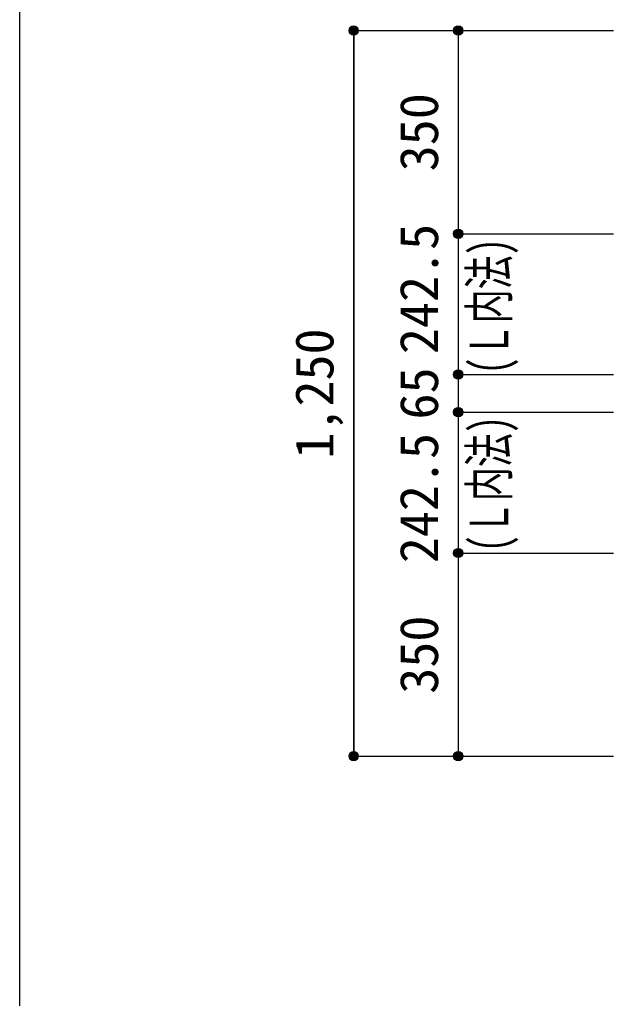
# Model space of a CAD drawing. Units: millimetres at full size, sheet at 1:30. Extents: x -5973 to 5954, y -4195 to 4201.
# Drawn here: x -5973 to -4951, y -2785 to -1098 of the extents above; entities that cross this region are included whole.
import ezdxf
from ezdxf.enums import TextEntityAlignment as Align

# ---------------------------------------------------------------- set-up
doc = ezdxf.new("R2010")
doc.units = ezdxf.units.MM
doc.header["$LTSCALE"] = 30
doc.header["$PDMODE"] = 32
doc.header["$PDSIZE"] = 15
for name, color, linetype in [('0-7_文字', 4, 'Continuous'), ('0-D_寸法', 4, 'Continuous'), ('F-0_枠', 6, 'Continuous')]:
    doc.layers.add(name, color=color, linetype=linetype)
doc.styles.add('ＭＳ ゴシック', font='')
doc.styles.get('ＭＳ ゴシック').set_extended_font_data('MS Gothic')

msp = doc.modelspace()

# ---------------------------------------------------------------- linework, layer by layer
at = {"layer": '0-D_寸法'}
for p, q in [((-5397.84, -1117.16), (-5217.84, -1117.16)), ((-5397.84, -1117.16), (-5217.84, -1117.16)), ((-5397.84, -1117.16), (-5397.84, -2367.16)), ((-5217.84, -1117.16), (-5217.84, -1467.16)), ((-5217.84, -1117.16), (-4950.8, -1117.16)), ((-5217.84, -1467.16), (-4950.8, -1467.16)), ((-5217.84, -1467.16), (-5217.84, -1709.66)), ((-5217.84, -1709.66), (-4950.8, -1709.66)), ((-5217.84, -1709.66), (-5217.84, -1774.66)), ((-5217.84, -1774.66), (-4950.8, -1774.66)), ((-5217.84, -1774.66), (-5217.84, -2017.16)), ((-5217.84, -2017.16), (-4950.8, -2017.16)), ((-5217.84, -2017.16), (-5217.84, -2367.16)), ((-5397.84, -2367.16), (-5217.84, -2367.16)), ((-5217.84, -2367.16), (-4950.8, -2367.16)), ((-5217.84, -2367.16), (-4950.8, -2367.16))]:
    msp.add_line(p, q, dxfattribs=at)
msp.add_lwpolyline([(-5397.84, -2367.16), (-5397.84, -1117.16), (-5397.84, -2367.16)], dxfattribs=at)
for centre, radius in [((-5397.84, -1117.16), 8), ((-5397.84, -1117.16), 7.2), ((-5397.84, -1117.16), 6.4), ((-5397.84, -1117.16), 5.6), ((-5397.84, -1117.16), 4.8), ((-5217.84, -1117.16), 8), ((-5217.84, -1117.16), 7.2), ((-5217.84, -1117.16), 6.4), ((-5217.84, -1117.16), 5.6), ((-5217.84, -1117.16), 4.8), ((-5397.84, -1117.16), 4), ((-5397.84, -1117.16), 3.2), ((-5397.84, -1117.16), 2.4), ((-5397.84, -1117.16), 1.6), ((-5397.84, -1117.16), 0.8), ((-5217.84, -1117.16), 4), ((-5217.84, -1117.16), 3.2), ((-5217.84, -1117.16), 2.4), ((-5217.84, -1117.16), 1.6), ((-5217.84, -1117.16), 0.8), ((-5217.84, -1467.16), 8), ((-5217.84, -1467.16), 7.2), ((-5217.84, -1467.16), 6.4), ((-5217.84, -1467.16), 5.6), ((-5217.84, -1467.16), 4.8), ((-5217.84, -1467.16), 4), ((-5217.84, -1467.16), 3.2), ((-5217.84, -1467.16), 2.4), ((-5217.84, -1467.16), 1.6), ((-5217.84, -1467.16), 0.8), ((-5217.84, -1709.66), 8), ((-5217.84, -1709.66), 7.2), ((-5217.84, -1709.66), 6.4), ((-5217.84, -1709.66), 5.6), ((-5217.84, -1709.66), 4.8), ((-5217.84, -1709.66), 4), ((-5217.84, -1709.66), 3.2), ((-5217.84, -1709.66), 2.4), ((-5217.84, -1709.66), 1.6), ((-5217.84, -1709.66), 0.8), ((-5217.84, -1774.66), 8), ((-5217.84, -1774.66), 7.2), ((-5217.84, -1774.66), 6.4), ((-5217.84, -1774.66), 5.6), ((-5217.84, -1774.66), 4.8), ((-5217.84, -1774.66), 4), ((-5217.84, -1774.66), 3.2), ((-5217.84, -1774.66), 2.4), ((-5217.84, -1774.66), 1.6), ((-5217.84, -1774.66), 0.8), ((-5217.84, -2017.16), 8), ((-5217.84, -2017.16), 7.2), ((-5217.84, -2017.16), 6.4), ((-5217.84, -2017.16), 5.6), ((-5217.84, -2017.16), 4.8), ((-5217.84, -2017.16), 4), ((-5217.84, -2017.16), 3.2), ((-5217.84, -2017.16), 2.4), ((-5217.84, -2017.16), 1.6), ((-5217.84, -2017.16), 0.8), ((-5397.84, -2367.16), 8), ((-5397.84, -2367.16), 7.2), ((-5397.84, -2367.16), 6.4), ((-5217.84, -2367.16), 8), ((-5217.84, -2367.16), 7.2), ((-5217.84, -2367.16), 6.4), ((-5397.84, -2367.16), 5.6), ((-5397.84, -2367.16), 4.8), ((-5397.84, -2367.16), 4), ((-5397.84, -2367.16), 3.2), ((-5397.84, -2367.16), 2.4), ((-5397.84, -2367.16), 1.6), ((-5397.84, -2367.16), 0.8), ((-5217.84, -2367.16), 5.6), ((-5217.84, -2367.16), 4.8), ((-5217.84, -2367.16), 4), ((-5217.84, -2367.16), 3.2), ((-5217.84, -2367.16), 2.4), ((-5217.84, -2367.16), 1.6), ((-5217.84, -2367.16), 0.8)]:
    msp.add_circle(centre, radius, dxfattribs=at)
at = {"layer": '0-D_寸法', "color": 7}
for p in [(-5397.84, -1117.16), (-5217.84, -1117.16), (-5217.84, -1467.16), (-5217.84, -1709.66), (-5217.84, -1774.66), (-5217.84, -2017.16), (-5397.84, -2367.16), (-5217.84, -2367.16)]:
    msp.add_point(p, dxfattribs=at)
at = {"layer": 'F-0_枠'}
msp.add_line((-5972.88, 4201.15), (-5972.88, -4195.24), dxfattribs=at)

# ---------------------------------------------------------------- texts
at = {"layer": '0-7_文字', "style": 'ＭＳ ゴシック', "width": 0.65}
for p in [(-5112.12, -1709.01), (-5112.12, -2015.32)]:
    msp.add_text('(Ｌ内法)', height=65.98, rotation=90, dxfattribs=at).set_placement(p, align=Align.BOTTOM_LEFT)
at = {"layer": '0-D_寸法', "style": 'ＭＳ ゴシック'}
for s, p in [('350', (-5232.84, -1359.66)), ('242.5', (-5232.84, -1674.53)), ('1,250', (-5412.84, -1854.66)), ('65', (-5232.84, -1787.16)), ('242.5', (-5232.84, -2034.8)), ('350', (-5232.84, -2259.66))]:
    msp.add_text(s, height=65.98, rotation=90, dxfattribs=at).set_placement(p, align=Align.BOTTOM_LEFT)

doc.saveas('drawing.dxf')
